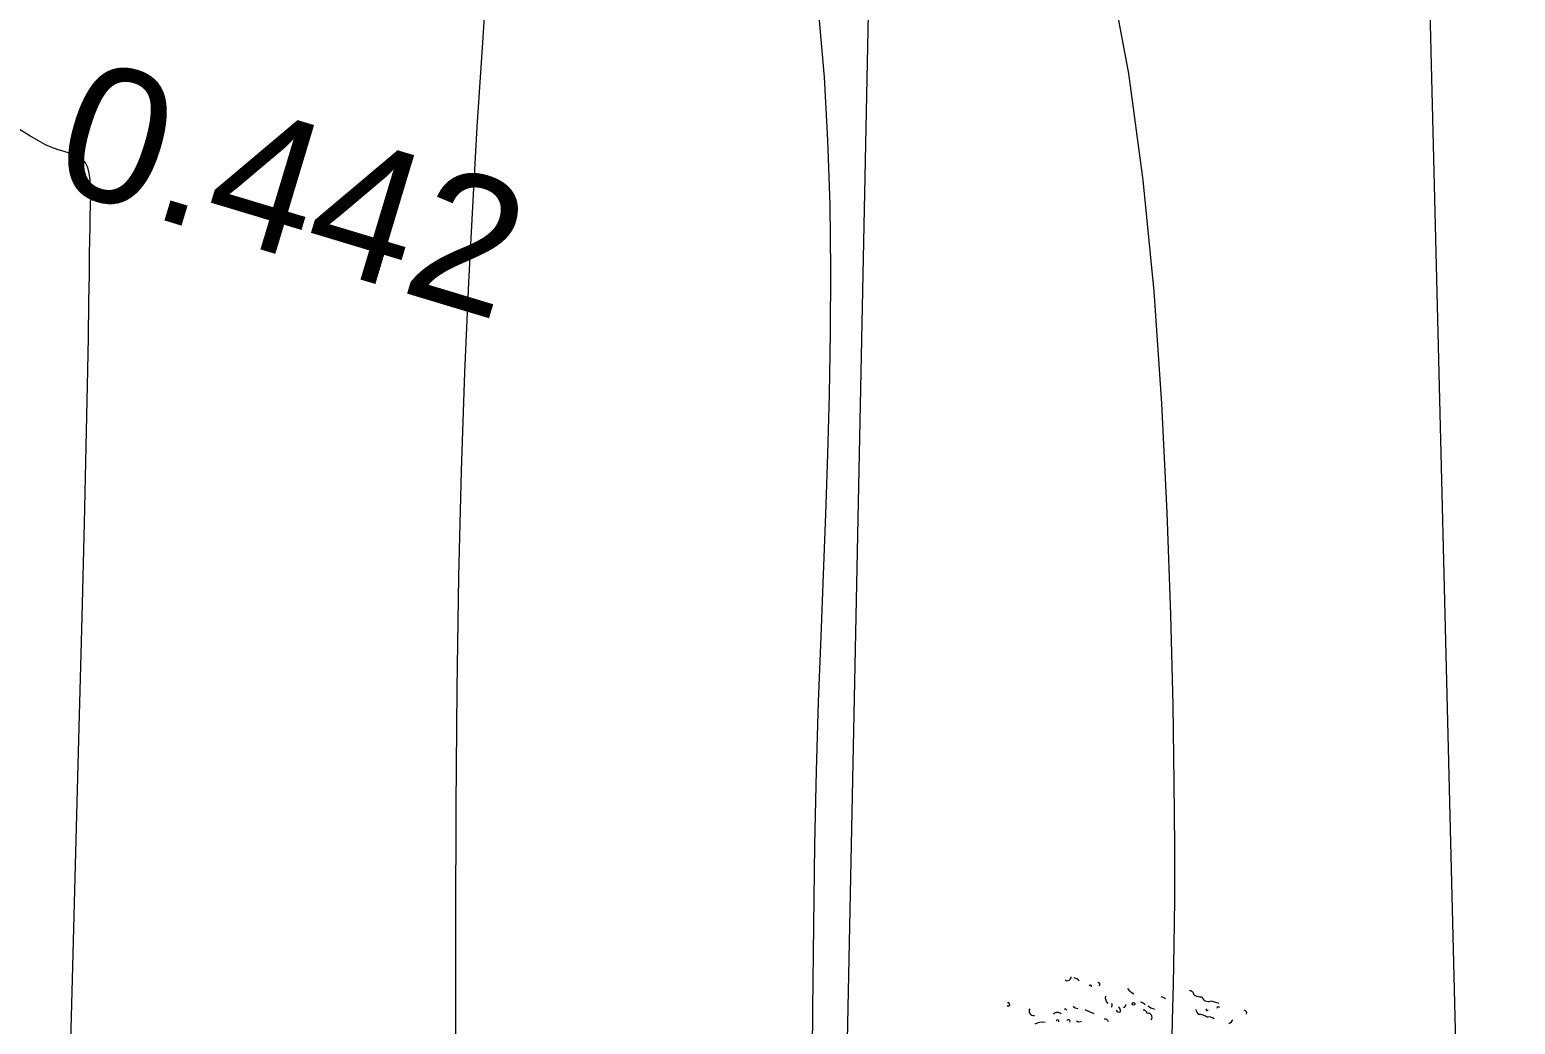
# Model space of a CAD drawing. Header units: millimetres. Extents: x -24439 to 198341, y -52871 to 149926.
# Drawn here: x 140810 to 147438, y 99574 to 104010 of the extents above; entities that cross this region are included whole.
import ezdxf

# ---------------------------------------------------------------- set-up
doc = ezdxf.new("R2010")
doc.units = ezdxf.units.MM
doc.linetypes.add('NET VAN', pattern=[1.06, 0.53, -0.53])
for name, color, linetype, lineweight in [('A-DETL-GENF-2', 9, 'NET VAN', 9), ('G-IMPT-1', 9, 'Continuous', 9), ('G-IMPT-6', 7, 'Continuous', 9)]:
    doc.layers.add(name, color=color, linetype=linetype, lineweight=lineweight)
doc.styles.add('Arial_1', font='arial_0.ttf', dxfattribs={"height": 600})

# ---------------------------------------------------------------- blocks, each defined once
blk = doc.blocks.new('NCV_TKCS_251209_TONG THE HIEN TRANG SAN DUONG - NCV_TKCS_HIEN TRANG_251209a_dwg_CX-1613001-TKCS_MB ĐỊNH VỊ CAO ĐỘ THIẾT KẾ')
at = {"layer": 'G-IMPT-1'}
blk.add_circle((-788, 6828), 9.72, dxfattribs=at)
for centre, radius, start, end in [((-406, 7015), 28.5, 11.551, 113.1588), ((-355, 7150), 131, 259.907, 287.029), ((-276, 7053), 49.6, 214.775, 307.279), ((-196, 6409), 606, 88.4214, 94.7615), ((-172, 6976), 13.2, 56.085, 188.855), ((18, 7000), 20.6, 348.835, 101.1636), ((-1318, 6879), 29.3, 252.298, 14.762), ((-1258, 6826), 59.6, 55.747, 100.7172), ((-1133, 6858), 10.5, 6.339, 163.2699), ((-1080, 6894), 10.9, 301.385, 120.5422), ((-781, 7032), 135, 232.086, 259.305), ((-732, 6807), 48.9, 52.34, 100.8761), ((-599, 6875), 62.6, 64.409, 97.6458), ((-273, 6949), 64.8, 204.793, 241.512), ((-271, 6798), 99.4, 67.659, 109.327), ((-252, 6945), 7.86, 155.489, 10.258), ((-205, 6854), 46.3, 61.258, 127.2143), ((-95, 6931), 47.8, 304.847, 359.861), ((-938, 6834), 68.1, 189.101, 240.29), ((-957, 6768), 20.9, 325.345, 49.843), ((-880, 6762), 24.6, 223.746, 309.893), ((-898, 6743), 33.7, 1.2059, 73.604), ((-862, 6799), 21.9, 301.129, 19.563), ((-698, 6777), 29, 25.707, 108.6257), ((-641, 6917), 81.8, 240.65, 279.786), ((-657, 6762), 31.3, 341.801, 118.5875), ((-1260, 6633), 11.4, 20.151, 149.4583), ((-1189, 6718), 43.6, 234.981, 288.758), ((-1005, 7317), 644, 259.436, 265.952), ((-952, 6630), 29.9, 32.734, 113.8693), ((-1679, 6555), 12.1, 243.662, 126.7256), ((-1485, 6561), 32, 162.574, 300.105), ((-1301, 6567), 38.3, 60.915, 157.1357), ((-1291, 6541), 10.3, 354.807, 174.8074), ((-1214, 6563), 13.1, 352.604, 179.2281), ((-1146, 6613), 30.3, 247.626, 321.861), ((-1374, 6410), 94.8, 92.1328, 139.7512)]:
    blk.add_arc(centre, radius, start, end, dxfattribs=at)
blk = doc.blocks.new('NCV_TKCS_251209_TONG THE HIEN TRANG SAN DUONG - NCV_TKCS_HIEN TRANG_251209a_dwg-1612995-TKCS_MB ĐỊNH VỊ CAO ĐỘ THIẾT KẾ')
at = {"layer": 'G-IMPT-1', "flags": 128}
for points in [[(563602851.8, 1145093282.1), (563604167, 1145089083), (563606454, 1145082119), (563614466, 1145054358), (563616073, 1145049661), (563620134, 1145037512), (563624300, 1145023443), (563630510, 1145001852), (563634991, 1144986784), (563635712.5, 1144984469.9)], [(563604842.7, 1145082965.4), (563604803, 1145083111.3), (563604761.2, 1145083264), (563604713.9, 1145083432.8), (563604657.6, 1145083627), (563604588.8, 1145083856.2), (563604504, 1145084129.5), (563604399.7, 1145084456.4), (563604273.6, 1145084841.8), (563604127.4, 1145085272.5), (563603963.9, 1145085731), (563603786.1, 1145086199.7), (563603596.7, 1145086661), (563603398.6, 1145087097.4), (563603194.7, 1145087491.3)], [(563633795.4, 1144983892.4), (563632842, 1144987228), (563628322, 1145001121), (563621443.2, 1145024145.7), (563617911.8, 1145035632.8), (563612430, 1145053330), (563609036.9, 1145064493.7), (563606296.8, 1145072376.5), (563601696, 1145088856), (563597882, 1145088677), (563595394.2, 1145091035.9)], [(563603360.4, 1145082323.4), (563603252.8, 1145082694.2), (563603148, 1145083055.2), (563603049.8, 1145083398.4), (563602961.3, 1145083717.8), (563602881.4, 1145084015.7), (563602807.8, 1145084296.7), (563602738.3, 1145084565.3), (563602670.9, 1145084825.9), (563602603.2, 1145085083), (563602533.1, 1145085341.1), (563602458.5, 1145085604.7), (563602377.6, 1145085876.5), (563602290.8, 1145086152.2), (563602198.9, 1145086425.6), (563602102.8, 1145086690.5), (563602003.2, 1145086940.7)], [(563600562.2, 1145086552.8), (563600617.1, 1145086311.4), (563600682.4, 1145086030.4), (563600758.6, 1145085711.3), (563600846.1, 1145085355.8), (563600945.5, 1145084965.7), (563601057.3, 1145084542.4), (563601181.9, 1145084087.7), (563601319, 1145083605), (563601465.2, 1145083104.3), (563601616.2, 1145082597.7), (563601767.7, 1145082097.1)], [(563600243.4, 1145081165), (563600065.8, 1145081817.6), (563599902.6, 1145082416.2), (563599755.4, 1145082955.4), (563599625.8, 1145083429.5), (563599515, 1145083833), (563599424, 1145084162.6), (563599351, 1145084425.2), (563599293.7, 1145084629.8), (563599249.6, 1145084785.7), (563599216.5, 1145084902), (563599191.8, 1145084987.8), (563599173.2, 1145085052.3), (563599158.4, 1145085104.7), (563599145.2, 1145085152.5), (563599133, 1145085197.1), (563599121.3, 1145085237.9), (563599109.7, 1145085274.7), (563599097.8, 1145085307), (563599085.2, 1145085334.5), (563599071.5, 1145085356.9), (563599056.2, 1145085373.7), (563599039, 1145085384.9), (563599019.8, 1145085391.4), (563598998.6, 1145085394.4), (563598975.4, 1145085395.1), (563598950.1, 1145085394.7), (563598922.7, 1145085394.5), (563598893.2, 1145085395.6), (563598861.6, 1145085399.3), (563598826.8, 1145085406.6), (563598783.7, 1145085417.4), (563598726.2, 1145085431.9)]]:
    blk.add_lwpolyline(points, dxfattribs=at)
at = {"xscale": 0.5999999999997676, "yscale": 0.5999999999997676, "zscale": 0.5999999999997676, "rotation": 0.0005022315763634679}
blk.add_blockref('NCV_TKCS_251209_TONG THE HIEN TRANG SAN DUONG - NCV_TKCS_HIEN TRANG_251209a_dwg_CX-1613001-TKCS_MB ĐỊNH VỊ CAO ĐỘ THIẾT KẾ', (563605088, 1145079033.4), dxfattribs=at)
at = {"layer": 'G-IMPT-6', "insert": (563598924.9, 1145085829.1), "char_height": 600, "width": 2511.846, "attachment_point": 1, "line_spacing_factor": 0.941778, "style": 'Arial_1'}
blk.add_mtext('0.442', dxfattribs=at)
blk = doc.blocks.new('NCV_TKCS_251209_TONG THE HIEN TRANG SAN DUONG - NCV_TKCS_251209_TONG THE HIEN TRANG SAN DUONG-1605292-TKCS_MB ĐỊNH VỊ CAO ĐỘ THIẾT KẾ')
at = {"rotation": 343.2379237072182}
blk.add_blockref('NCV_TKCS_251209_TONG THE HIEN TRANG SAN DUONG - NCV_TKCS_HIEN TRANG_251209a_dwg-1612995-TKCS_MB ĐỊNH VỊ CAO ĐỘ THIẾT KẾ', (-869777547.7, -933796958.8), dxfattribs=at)

msp = doc.modelspace()

# ---------------------------------------------------------------- block references
at = {"layer": 'A-DETL-GENF-2'}
msp.add_blockref('NCV_TKCS_251209_TONG THE HIEN TRANG SAN DUONG - NCV_TKCS_251209_TONG THE HIEN TRANG SAN DUONG-1605292-TKCS_MB ĐỊNH VỊ CAO ĐỘ THIẾT KẾ', (26103.5, 9888.2), dxfattribs=at)

doc.saveas('drawing.dxf')
